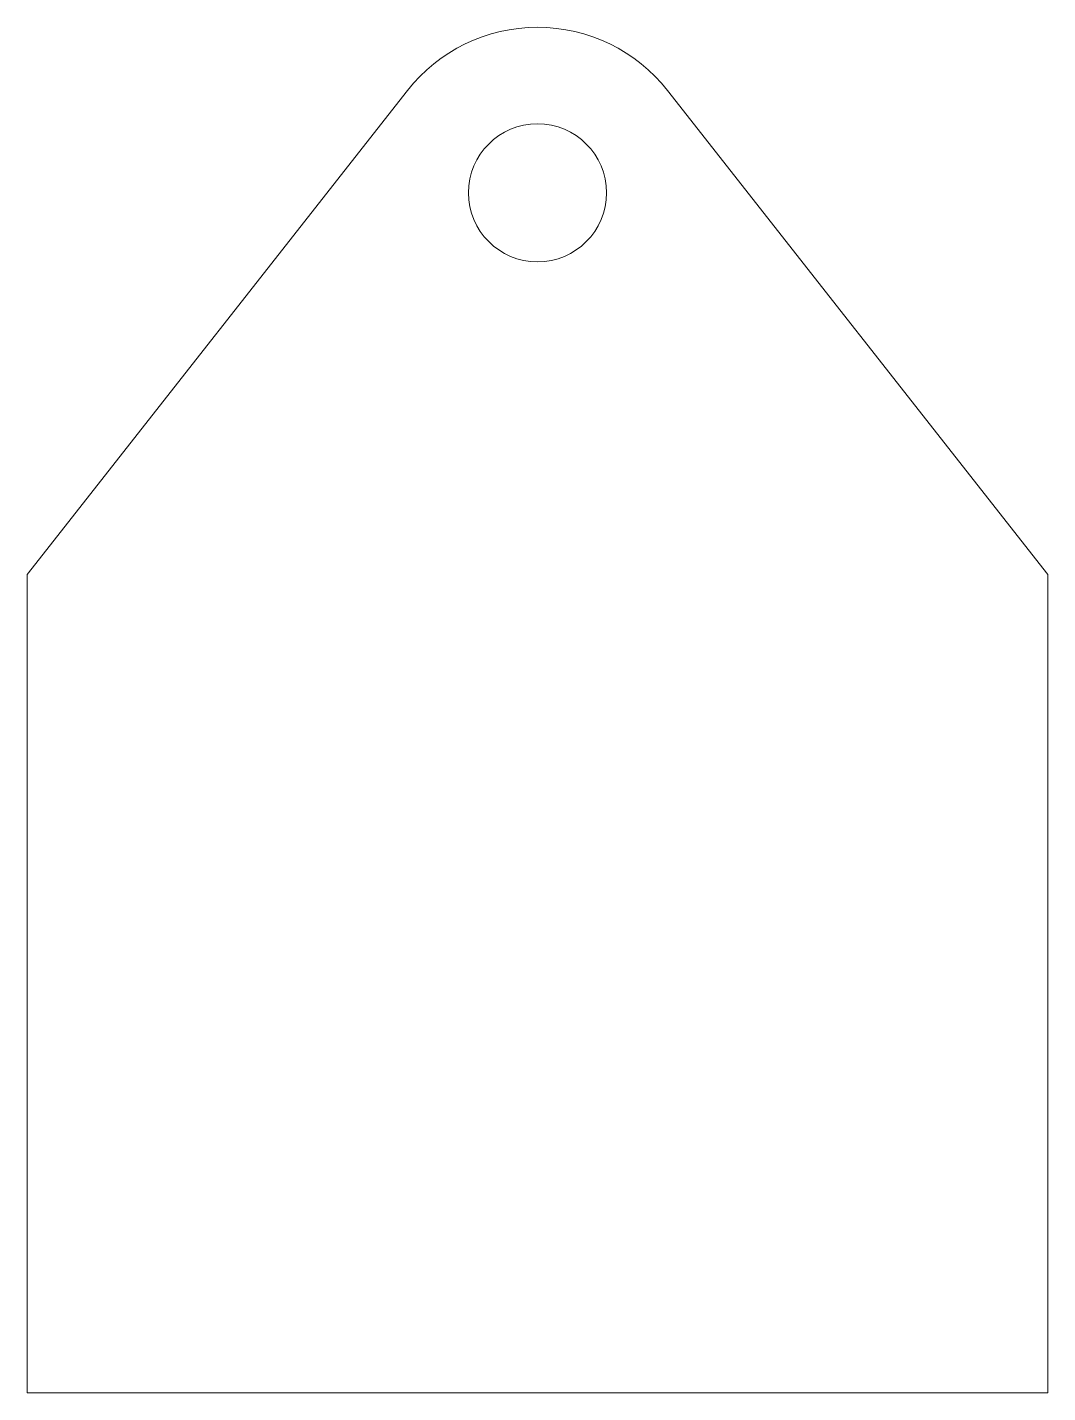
# Model space of a CAD drawing. Header units: millimetres. Extents: x -74 to 74, y 1 to 199.
import ezdxf

# ---------------------------------------------------------------- set-up
doc = ezdxf.new("R2010")
doc.units = ezdxf.units.MM

msp = doc.modelspace()

# ---------------------------------------------------------------- linework, layer by layer
at = {"color": 7, "linetype": 'Continuous', "lineweight": 15}
for p, q in [((-18.87, 189.83), (-74, 119.65)), ((74, 119.65), (18.87, 189.83)), ((-74, 119.65), (-74, 1)), ((74, 1), (74, 119.65)), ((-74, 1), (74, 1))]:
    msp.add_line(p, q, dxfattribs=at)
msp.add_circle((0, 175), 10, dxfattribs=at)
msp.add_arc((0, 175), 24, 38.1532, 141.8468, dxfattribs=at)

doc.saveas('drawing.dxf')
